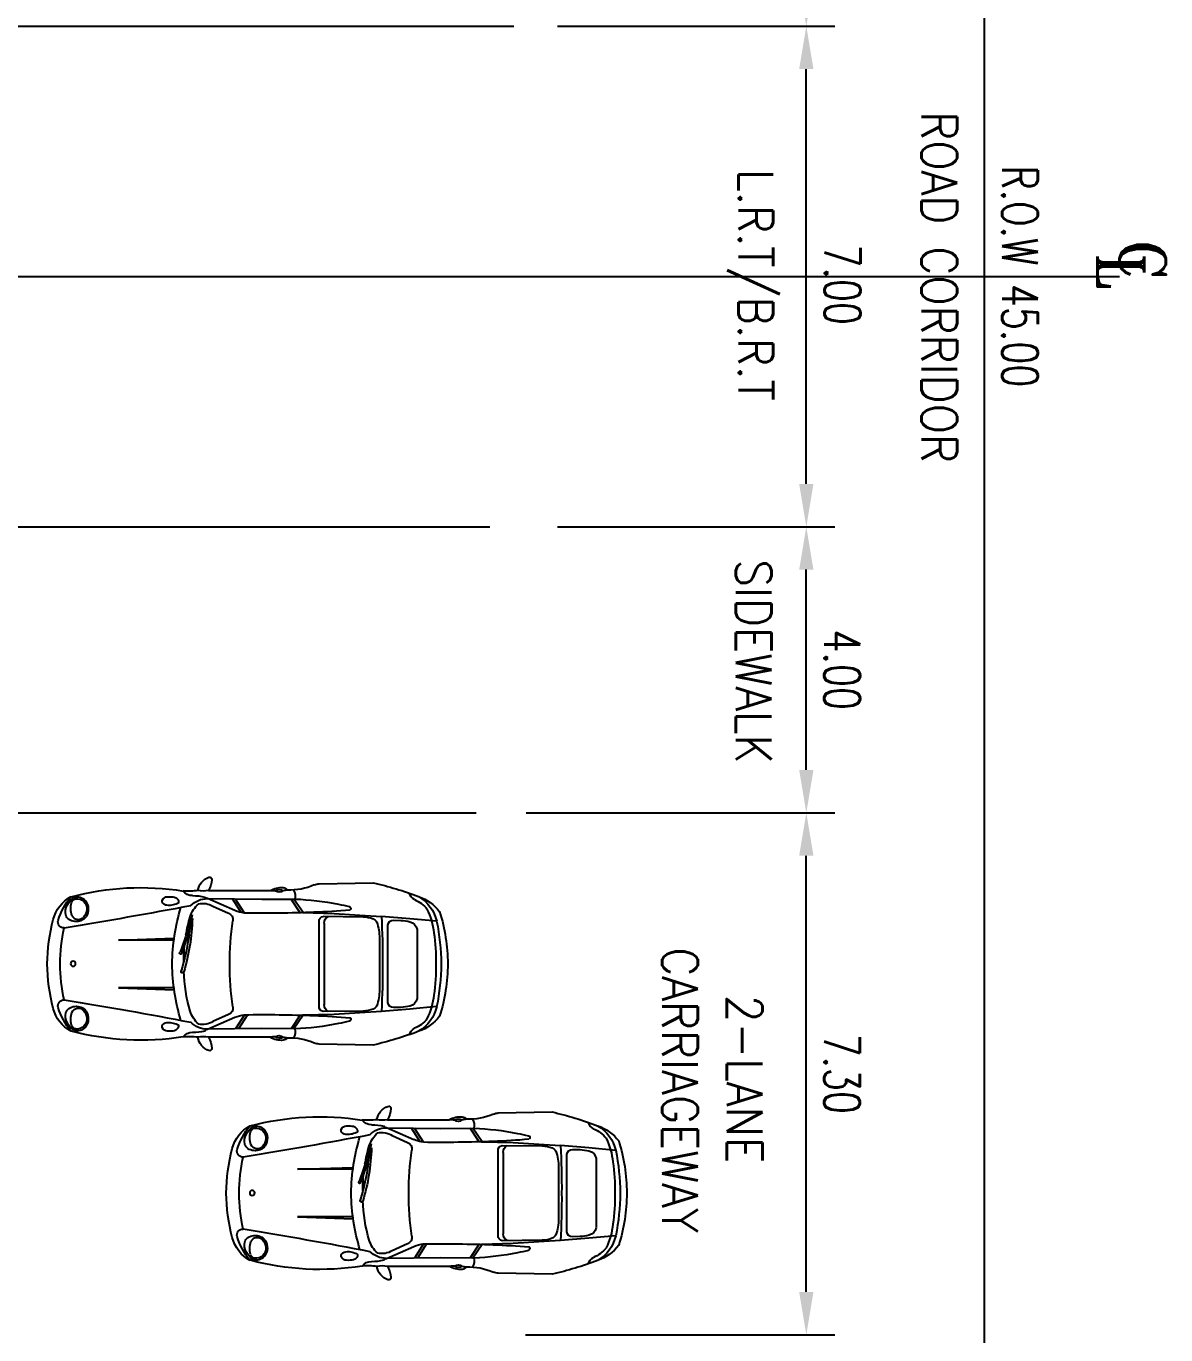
# Model space of a CAD drawing. Header units: inches. Extents: x -48022 to 80112, y -8164 to 5118.
# Drawn here: x 70375 to 71055, y -3497 to -2716 of the extents above; entities that cross this region are included whole.
import ezdxf
from ezdxf.enums import TextEntityAlignment as Align

# ---------------------------------------------------------------- set-up
doc = ezdxf.new("R2010")
doc.units = ezdxf.units.IN
doc.header["$LTSCALE"] = 10
doc.header["$PDMODE"] = 32
doc.linetypes.add('Amconstr', pattern=[9999, 9999, 0])
doc.linetypes.add('CENTER2', pattern=[28.575, 19.05, -3.175, 3.175, -3.175])
for name, color, linetype in [('1_CEN-LIN', 1, 'CENTER2'), ('1_DIM', 1, 'Continuous'), ('1_TEXT', 3, 'Continuous'), ('CAR', 253, 'Continuous'), ('CARS', 2, 'Continuous'), ('CKS_PROPERTY LINE', 5, 'Continuous'), ('coches', 7, 'Continuous'), ('MS GATE', 1, 'Continuous')]:
    doc.layers.add(name, color=color, linetype=linetype)
doc.styles.add('222', font='romant.shx')
doc.styles.add('ROMANS', font='simplex.shx', dxfattribs={"width": 0.75})
doc.styles.add('romans1', font='ROMANS.SHX', dxfattribs={"width": 0.9})
doc.dimstyles.new('Copy of DIM-200', dxfattribs={"dimscale": 2, "dimtxt": 2.5, "dimasz": 3, "dimexe": 2, "dimexo": 1.5, "dimgap": 1.25, "dimtad": 1, "dimlfac": 0.1, "dimzin": 0, "dimdsep": 46, "dimtxsty": 'ROMANS', "dimcen": 0, "dimclrd": 1, "dimclre": 1, "dimclrt": 7, "dimadec": 0, "dimazin": 0, "dimtfac": 1, "dimtmove": 1, "dimatfit": 3, "dimfxl": 0, "dimtolj": 1, "dimtzin": 0, "dimarcsym": 0})

# ---------------------------------------------------------------- blocks, each defined once
blk = doc.blocks.new('*D32')
at = {"layer": '1_DIM', "color": 1, "lineweight": -2, "transparency": 16777216}
for p, q in [((189.5, 533.78), (189.5, 598.16)), ((639.5, 533.77), (639.5, 598.16)), ((195.5, 594.16), (633.5, 594.16))]:
    blk.add_line(p, q, dxfattribs=at)
at = {"layer": '1_DIM', "color": 1, "lineweight": -3, "transparency": 16777216}
for points in [[(195.5, 595.16), (195.5, 593.16), (189.5, 594.16)], [(633.5, 595.16), (633.5, 593.16), (639.5, 594.16)]]:
    blk.add_solid(points, dxfattribs=at)
at = {"layer": 'Defpoints', "color": 0, "lineweight": -3, "transparency": 16777216}
for p in [(639.5, 594.16), (189.5, 530.78), (639.5, 530.77)]:
    blk.add_point(p, dxfattribs=at)
at = {"layer": '1_DIM', "color": 7, "transparency": 16777216, "insert": (414.5, 599.16), "char_height": 5, "attachment_point": 5, "style": 'ROMANS'}
blk.add_mtext('\\A1;R.O.W 45.00', dxfattribs=at)
blk = doc.blocks.new('*D35')
at = {"layer": '1_DIM', "color": 1, "lineweight": -2, "transparency": 16777216}
for p, q in [((379.5, 534.5), (379.5, 573.3)), ((449.5, 534.5), (449.5, 573.3)), ((443.5, 569.3), (385.5, 569.3))]:
    blk.add_line(p, q, dxfattribs=at)
at = {"layer": '1_DIM', "color": 1, "lineweight": -3, "transparency": 16777216}
for points in [[(385.5, 570.3), (385.5, 568.3), (379.5, 569.3)], [(443.5, 570.3), (443.5, 568.3), (449.5, 569.3)]]:
    blk.add_solid(points, dxfattribs=at)
at = {"layer": 'Defpoints', "color": 0, "lineweight": -3, "transparency": 16777216}
for p in [(379.5, 569.3), (379.5, 531.5), (449.5, 531.5)]:
    blk.add_point(p, dxfattribs=at)
at = {"layer": '1_DIM', "color": 7, "transparency": 16777216, "insert": (415.65, 574.36), "char_height": 5, "attachment_point": 5, "style": 'ROMANS'}
blk.add_mtext('\\A1;7.00', dxfattribs=at)
blk = doc.blocks.new('*D36')
at = {"layer": '1_DIM', "color": 1, "lineweight": -2, "transparency": 16777216}
for p, q in [((449.5, 534.5), (449.5, 573.3)), ((489.5, 534.5), (489.5, 573.3)), ((483.5, 569.3), (455.5, 569.3))]:
    blk.add_line(p, q, dxfattribs=at)
at = {"layer": '1_DIM', "color": 1, "lineweight": -3, "transparency": 16777216}
for points in [[(455.5, 570.3), (455.5, 568.3), (449.5, 569.3)], [(483.5, 570.3), (483.5, 568.3), (489.5, 569.3)]]:
    blk.add_solid(points, dxfattribs=at)
at = {"layer": 'Defpoints', "color": 0, "lineweight": -3, "transparency": 16777216}
for p in [(449.5, 569.3), (449.5, 531.5), (489.5, 531.5)]:
    blk.add_point(p, dxfattribs=at)
at = {"layer": '1_DIM', "color": 7, "transparency": 16777216, "insert": (469.5, 574.31), "char_height": 5, "attachment_point": 5, "style": 'ROMANS'}
blk.add_mtext('\\A1;4.00', dxfattribs=at)
blk = doc.blocks.new('*D37')
at = {"layer": '1_DIM', "color": 1, "lineweight": -2, "transparency": 16777216}
for p, q in [((339.5, 534.5), (339.5, 573.3)), ((379.5, 534.5), (379.5, 573.3)), ((345.5, 569.3), (373.5, 569.3))]:
    blk.add_line(p, q, dxfattribs=at)
at = {"layer": '1_DIM', "color": 1, "lineweight": -3, "transparency": 16777216}
for points in [[(345.5, 570.3), (345.5, 568.3), (339.5, 569.3)], [(373.5, 570.3), (373.5, 568.3), (379.5, 569.3)]]:
    blk.add_solid(points, dxfattribs=at)
at = {"layer": 'Defpoints', "color": 0, "lineweight": -3, "transparency": 16777216}
for p in [(379.5, 569.3), (339.5, 531.5), (379.5, 531.5)]:
    blk.add_point(p, dxfattribs=at)
at = {"layer": '1_DIM', "color": 7, "transparency": 16777216, "insert": (359.5, 574.31), "char_height": 5, "attachment_point": 5, "style": 'ROMANS'}
blk.add_mtext('\\A1;4.00', dxfattribs=at)
blk = doc.blocks.new('*D38')
at = {"layer": '1_DIM', "color": 1, "lineweight": -2, "transparency": 16777216}
for p, q in [((489.5, 530.15), (489.5, 573.3)), ((562.5, 530.05), (562.5, 573.3)), ((556.5, 569.3), (495.5, 569.3))]:
    blk.add_line(p, q, dxfattribs=at)
at = {"layer": '1_DIM', "color": 1, "lineweight": -3, "transparency": 16777216}
for points in [[(495.5, 570.3), (495.5, 568.3), (489.5, 569.3)], [(556.5, 570.3), (556.5, 568.3), (562.5, 569.3)]]:
    blk.add_solid(points, dxfattribs=at)
at = {"layer": 'Defpoints', "color": 0, "lineweight": -3, "transparency": 16777216}
for p in [(489.5, 569.3), (489.5, 527.15), (562.5, 527.05)]:
    blk.add_point(p, dxfattribs=at)
at = {"layer": '1_DIM', "color": 7, "transparency": 16777216, "insert": (526, 574.3), "char_height": 5, "attachment_point": 5, "style": 'ROMANS'}
blk.add_mtext('\\A1;7.30', dxfattribs=at)
blk = doc.blocks.new('A$C6C2F1E0A')
at = {"layer": 'coches', "color": 0, "linetype": 'ByBlock', "lineweight": -3}
for p, q in [((3.454, 0.86), (2.883, 0.85)), ((1.92, 0.537), (1.757, 0.611)), ((2.091, 0.539), (1.994, 0.688)), ((2.122, 0.538), (2.026, 0.688)), ((2.681, 0.543), (2.584, 0.687)), ((2.712, 0.544), (2.615, 0.688)), ((3.04, 0.536), (2.706, 0.544)), ((2.881, 0.452), (2.881, 0)), ((3.349, 0.5), (2.924, 0.505)), ((2.936, 0), (2.936, 0.432)), ((3.313, 0.518), (3.04, 0.536)), ((3.542, 0.504), (3.313, 0.518)), ((3.843, 0.479), (3.542, 0.504)), ((3.749, 0.461), (3.67, 0.463)), ((4.128, 0.453), (3.843, 0.479)), ((3.61, 0.411), (3.61, 0)), ((3.92, 0), (3.92, 0.366)), ((0.757, 0.253), (1.346, 0.273)), ((1.343, 0.253), (0.757, 0.253)), ((3.521, 0), (3.521, 0.274)), ((2.881, 0), (2.881, -0.452)), ((2.936, -0.432), (2.936, 0)), ((3.521, -0.274), (3.521, 0)), ((3.61, 0), (3.61, -0.411)), ((3.92, -0.366), (3.92, 0)), ((0.757, -0.253), (1.346, -0.273)), ((1.343, -0.253), (0.757, -0.253)), ((1.757, -0.611), (1.92, -0.537)), ((2.056, -0.544), (1.963, -0.689)), ((2.091, -0.539), (1.994, -0.688)), ((2.681, -0.543), (2.584, -0.687)), ((2.712, -0.544), (2.615, -0.688)), ((2.706, -0.544), (3.04, -0.536)), ((2.924, -0.505), (3.349, -0.5)), ((3.04, -0.536), (3.313, -0.518)), ((3.313, -0.518), (3.542, -0.504)), ((3.843, -0.479), (3.542, -0.504)), ((3.67, -0.463), (3.749, -0.461)), ((4.128, -0.453), (3.843, -0.479)), ((1.987, -0.566), (1.698, -0.692)), ((1.698, -0.692), (2.276, -0.685)), ((2.276, -0.685), (2.625, -0.688)), ((1.709, -0.777), (2.365, -0.777)), ((2.883, -0.85), (3.454, -0.86))]:
    blk.add_line(p, q, dxfattribs=at)
for points in [[(2.421, 0.773, -0.024995), (2.365, 0.777), (1.709, 0.777, -0.093665), (1.597, 0.777, -0.044974), (1.441, 0.773, 0.242846), (1.54, 0.724, -0.066443), (1.673, 0.708, 0.284222), (1.698, 0.692)], [(2.615, 0.688), (2.276, 0.685), (1.698, 0.692), (1.987, 0.566, 0.071916), (2.091, 0.539, 0.014486), (2.828, 0.548, 0.015753), (3.209, 0.571, 0.648), (3.202, 0.608, 0.010841), (3.087, 0.633, 0.038718), (2.625, 0.688, 0.192613), (2.609, 0.783)]]:
    blk.add_lwpolyline(points, format="xyb", dxfattribs=at)
blk.add_lwpolyline([(2.625, 0.688), (2.615, 0.688)], dxfattribs=at)
blk.add_circle((0.275, -0.002), 0.0266, dxfattribs=at)
for centre, radius, start, end in [((1.775, 0.75), 0.18, 109.8569, 171.1321), ((1.474, 0.914), 0.272, 329.8315, 356.1352), ((1.722, 0.897), 0.023, 356.1352, 109.8569), ((2.566, 1.444), 0.662, 268.1893, 293.5908), ((2.898, 0.684), 0.167, 95.1224, 113.5908), ((2.655, -2.645), 3.595, 69.1236, 77.1575), ((0.43, 0.38), 0.377, 117.9341, 165.8561), ((0.798, 0.253), 0.713, 139.8356, 163.0263), ((0.431, 0.503), 0.25, 127.028, 151.6532), ((0.989, -2.032), 2.841, 80.8502, 105.0021), ((0.321, 0.604), 0.106, 37.9901, 112.4095), ((1.275, 0.654), 0.0587, 88.9813, 160.0291), ((1.296, 0.404), 0.309, 80.0244, 93.711), ((1.322, 0.639), 0.0745, 24.0009, 68.7529), ((2.481, 0.583), 0.227, 85.3914, 120.853), ((2.461, 0.726), 0.0619, 53.34, 130.5245), ((2.458, 0.82), 0.06, 231.9068, 311.9577), ((2.44, 1.337), 0.564, 275.8996, 280.6987), ((2.494, 0.747), 0.0622, 34.5743, 84.6458), ((3.957, 0.792), 0.128, 198.9069, 239.4435), ((3.738, 0.367), 0.399, 12.4252, 60.1974), ((3.794, 0.28), 0.456, 36.82, 71.8248), ((-7.49, 47.784), 48.02, 279.1905, 280.8179), ((0.344, 0.55), 0.151, 151.6532, 191.6286), ((0.468, 0.589), 0.219, 164.1178, 200.1268), ((0.311, 0.634), 0.0561, 99.1163, 164.1178), ((0.318, 0.591), 0.0991, 44.3179, 99.1163), ((0.279, 0.587), 0.141, 318.9552, 356.0625), ((0.311, 0.585), 0.109, 356.0625, 44.3179), ((0.29, 0.58), 0.146, 327.3729, 37.9901), ((1.261, 0.666), 0.0421, 169.1057, 256.3949), ((1.289, 0.781), 0.161, 256.3949, 281.2917), ((1.27, 0.909), 0.29, 279.8631, 292.3211), ((3.487, -0.031), 2.163, 163.0913, 179.1793), ((1.37, 0.66), 0.0224, 299.1034, 22.9832), ((1.792, 0.418), 0.288, 130.3021, 163.3105), ((1.697, 0.449), 0.243, 89.731, 135.9605), ((1.648, 0.433), 0.209, 58.5386, 101.741), ((3.768, 0.377), 0.329, 38.5491, 67.8682), ((3.361, 0.253), 0.741, 5.9587, 26.3467), ((2.143, -0.052), 2.144, 165.8561, 178.6137), ((0.176, 0.443), 0.0622, 163.0263, 273.4503), ((0.267, 0.534), 0.0721, 191.6286, 237.7927), ((0.308, 0.599), 0.15, 237.7927, 290.4863), ((0.33, 0.542), 0.0734, 202.5631, 318.9552), ((0.323, 0.558), 0.106, 290.4863, 327.3729), ((3.06, 0.037), 1.612, 163.3105, 178.5788), ((1.901, 0.472), 0.0678, 345.774, 73.1452), ((5.525, -0.023), 3.591, 172.3421, 179.6342), ((2.931, 0.455), 0.05, 98.3498, 183.3387), ((3.016, 0.434), 0.0806, 119.4221, 181.6531), ((3.333, 0.156), 0.345, 69.3284, 87.2077), ((3.43, 0.414), 0.069, 24.9469, 69.3284), ((3.074, 0.285), 0.447, 358.5563, 20.6788), ((-3.919, 0.054), 7.474, 359.5886, 3.4511), ((3.666, 0.406), 0.0564, 86.7926, 175.4907), ((3.688, -0.272), 0.736, 77.7157, 85.2325), ((3.823, 0.352), 0.0977, 8.5929, 77.7157), ((1.787, -0.026), 2.389, 0.6326, 11.5834), ((2.341, -0.011), 1.904, 0.3429, 17.2682), ((1.989, -0.017), 1.853, 167.5836, 179.4615), ((1.869, 0.021), 2.251, 359.4726, 7.8972), ((2.143, 0.052), 2.144, 181.3863, 194.1439), ((1.989, 0.017), 1.853, 180.5385, 192.4164), ((3.487, 0.031), 2.163, 180.8207, 196.9087), ((1.433, 0.081), 0.0143, 16.9212, 209.452), ((-1.123, -0.69), 2.655, 8.2627, 16.7299), ((-0.612, -0.541), 2.152, 1.6045, 16.9212), ((5.525, 0.023), 3.591, 180.3658, 187.6579), ((-3.919, -0.054), 7.474, 356.5489, 0.4114), ((1.869, -0.021), 2.251, 352.1028, 0.5274), ((1.787, 0.026), 2.389, 348.4166, 359.3674), ((2.341, 0.011), 1.904, 342.7318, 359.6571), ((1.414, -0.114), 0.0107, 20.4589, 234.6463), ((-0.748, -0.97), 2.316, 12.8462, 21.4384), ((-0.869, -0.966), 2.447, 10.4806, 20.4589), ((3.06, -0.037), 1.612, 179.6179, 185.9686), ((3.074, -0.285), 0.447, 339.3212, 1.4437), ((0.176, -0.443), 0.0622, 86.5497, 196.9737), ((-7.49, -47.784), 48.02, 79.1821, 80.8095), ((3.06, -0.037), 1.612, 189.5681, 196.6895), ((3.272, -0.052), 1.786, 188.2627, 193.8902), ((3.666, -0.406), 0.0564, 184.5093, 273.2074), ((3.823, -0.352), 0.0977, 282.2843, 351.4071), ((3.361, -0.253), 0.741, 333.6533, 354.0413), ((0.43, -0.38), 0.377, 194.1439, 242.0659), ((0.798, -0.253), 0.713, 196.9737, 220.1644), ((0.344, -0.55), 0.151, 168.3714, 208.3468), ((0.267, -0.534), 0.0721, 122.2073, 168.3714), ((0.308, -0.599), 0.15, 69.5137, 122.2073), ((0.468, -0.589), 0.219, 159.8732, 195.8822), ((0.33, -0.542), 0.0734, 41.0448, 157.4369), ((0.323, -0.558), 0.106, 32.6271, 69.5137), ((0.279, -0.587), 0.141, 3.9375, 41.0448), ((0.29, -0.58), 0.146, 322.0099, 32.6271), ((1.717, -0.407), 0.212, 192.8462, 212.2634), ((1.792, -0.418), 0.288, 196.6895, 229.6979), ((1.901, -0.472), 0.0678, 286.8548, 14.226), ((2.134, -0.914), 0.377, 96.5342, 112.9878), ((2.291, -13.256), 12.719, 87.5803, 90.8999), ((2.664, -6.601), 6.055, 84.8428, 88.4528), ((2.931, -0.455), 0.05, 176.6613, 261.6502), ((3.016, -0.434), 0.0806, 178.3469, 240.5779), ((3.333, -0.156), 0.345, 272.7923, 290.6716), ((3.43, -0.414), 0.069, 290.6716, 335.0531), ((3.688, 0.272), 0.736, 274.7675, 282.2843), ((3.738, -0.367), 0.399, 299.8026, 347.5748), ((3.794, -0.28), 0.456, 288.1752, 323.18), ((0.431, -0.503), 0.25, 208.3468, 232.972), ((0.311, -0.634), 0.0561, 195.8822, 260.8837), ((0.321, -0.604), 0.106, 247.5905, 322.0099), ((0.318, -0.591), 0.0991, 260.8837, 315.6821), ((0.311, -0.585), 0.109, 315.6821, 3.9375), ((1.261, -0.666), 0.0421, 103.6051, 190.8943), ((1.275, -0.654), 0.0587, 199.9709, 271.0187), ((1.289, -0.781), 0.161, 78.7083, 103.6051), ((1.27, -0.909), 0.29, 67.6789, 80.1369), ((1.322, -0.639), 0.0745, 291.2471, 335.9991), ((1.37, -0.66), 0.0224, 337.0168, 60.8966), ((1.697, -0.449), 0.243, 224.0395, 270.269), ((1.648, -0.433), 0.209, 258.259, 301.4614), ((1.699, -0.721), 0.0287, 90.59, 154.0552), ((2.498, -0.715), 0.13, 328.6574, 12.267), ((2.506, 2.319), 3.009, 272.2624, 281.1315), ((2.566, 2.016), 2.7, 281.1315, 283.6161), ((3.197, -0.588), 0.021, 283.6161, 55.3891), ((3.957, -0.792), 0.128, 120.5565, 161.0931), ((3.768, -0.377), 0.329, 292.1318, 321.4509), ((0.989, 2.032), 2.841, 254.9979, 279.1498), ((1.296, -0.404), 0.309, 266.289, 279.9756), ((1.538, -0.845), 0.121, 89.0984, 143.6975), ((1.497, -1.646), 0.874, 83.421, 93.7212), ((1.546, -0.219), 0.505, 269.2761, 284.4814), ((1.653, -1.072), 0.3, 79.298, 100.702), ((1.775, -0.75), 0.18, 188.8679, 250.1431), ((1.474, -0.914), 0.272, 3.8648, 30.1685), ((2.44, -1.337), 0.564, 91.9386, 97.6657), ((2.481, -0.583), 0.227, 239.147, 274.6086), ((2.458, -0.82), 0.06, 48.0423, 128.0932), ((2.461, -0.726), 0.0619, 229.4755, 306.66), ((2.44, -1.337), 0.564, 79.3013, 84.1004), ((2.494, -0.747), 0.0622, 275.3542, 325.4257), ((2.566, -1.444), 0.662, 66.4092, 91.8107), ((2.655, 2.645), 3.595, 282.8425, 290.8764), ((1.722, -0.897), 0.023, 250.1431, 3.8648), ((2.898, -0.684), 0.167, 246.4092, 264.8776)]:
    blk.add_arc(centre, radius, start, end, dxfattribs=at)
blk = doc.blocks.new('S PARK')
at = {"layer": 'CAR', "xscale": 942.2849746202844, "yscale": 942.2849746202844, "zscale": 942.2849746202844, "rotation": 90}
blk.add_blockref('A$C6C2F1E0A', (0, 491.622), dxfattribs=at)
blk = doc.blocks.new('A$C065A3FC7')
at = {"layer": '1_CEN-LIN', "ltscale": 5, "flags": 128}
blk.add_lwpolyline([(414.504, 374.245), (414.504, 613.106)], dxfattribs=at)
at = {"layer": '1_TEXT', "color": 7, "style": '222'}
for s, p in [('C', (409.226, 611.114)), ('L', (411.172, 608.081))]:
    blk.add_text(s, height=6.5, dxfattribs=at).set_placement(p, align=Align.BOTTOM_LEFT)
at = {"layer": '1_TEXT', "color": 7, "style": 'romans1', "width": 0.9}
for s, height, p in [('ROAD CORRIDOR', 5, (415.989, 587.89)), ('L.R.T/B.R.T ', 4.82745, (417.176, 561.898, 0)), ('SIDEWALK', 5, (468.339, 561.952)), ('2-LANE ', 5, (528.271, 560.672)), ('CARRIAGEWAY', 5, (528.271, 551.635))]:
    blk.add_text(s, height=height, dxfattribs=at).set_placement(p, align=Align.MIDDLE)
at = {"layer": '1_DIM'}
dim = blk.add_linear_dim(base=(639.504, 594.163), p1=(189.504, 530.785), p2=(639.504, 530.771), angle=180, text='R.O.W <>', dimstyle='Copy of DIM-200', dxfattribs=at)
dim.commit()
dim.dimension.update_dxf_attribs({"geometry": '*D32', "text_midpoint": (414.504, 594.163), "dimtype": 128})
dim = blk.add_linear_dim(base=(379.504, 569.301), p1=(339.504, 531.499), p2=(379.504, 531.499), angle=180, dimstyle='Copy of DIM-200', override={"dimtmove": 2}, dxfattribs=at)
dim.commit()
dim.dimension.update_dxf_attribs({"geometry": '*D37', "text_midpoint": (359.504, 574.306), "dimtype": 128})
for base, p1, p2, picture, middle in [((379.504, 569.301), (449.504, 531.499), (379.504, 531.499), '*D35', (415.653, 574.362)), ((449.504, 569.301), (489.504, 531.499), (449.504, 531.499), '*D36', (469.504, 574.306))]:
    dim = blk.add_linear_dim(base=base, p1=p1, p2=p2, dimstyle='Copy of DIM-200', override={"dimtmove": 2}, dxfattribs=at)
    dim.commit()
    dim.dimension.update_dxf_attribs({"geometry": picture, "text_midpoint": middle, "dimtype": 128})
dim = blk.add_linear_dim(base=(489.504, 569.301), p1=(562.504, 527.05), p2=(489.504, 527.149), angle=180, dimstyle='Copy of DIM-200', dxfattribs=at)
dim.commit()
dim.dimension.update_dxf_attribs({"geometry": '*D38', "text_midpoint": (526.004, 574.301)})
blk = doc.blocks.new('admin enlclave road')
at = {"layer": 'CKS_PROPERTY LINE', "color": 0, "lineweight": -3}
for points in [[(44504.565, -5433.908, -0.127716), (44593.808, -5397.157), (44859.731, -5360.608)], [(44505.204, -5441.08, -0.128236), (44594.761, -5404.092), (44860.353, -5367.588)], [(44505.569, -5445.178, -0.128534), (44595.305, -5408.054), (44860.708, -5371.577)]]:
    blk.add_lwpolyline(points, format="xyb", dxfattribs=at)
at = {"layer": 'CARS', "xscale": -0.0014, "yscale": 0.0014, "zscale": 0.0014, "rotation": 277.8258493165299}
for p in [(44854.371, -5374.581, 104), (44857.287, -5377.415, 104)]:
    blk.add_blockref('S PARK', p, dxfattribs=at)
at = {"layer": 'CKS_PROPERTY LINE', "color": 0, "lineweight": -3, "xscale": 0.1000000000001301, "yscale": 0.1000000000001301, "zscale": 0.1000000000001301, "rotation": 277.8258493161042}
blk.add_blockref('A$C065A3FC7', (44802.214, -5330.206), dxfattribs=at)

msp = doc.modelspace()

# ---------------------------------------------------------------- block references
at = {"layer": 'MS GATE', "linetype": 'Amconstr', "lineweight": 25, "xscale": 42.66674600251998, "yscale": 42.66674600251998, "zscale": 42.66674600251998, "rotation": 352.174150691152}
msp.add_blockref('admin enlclave road', (-1794383.54, 484490.75), dxfattribs=at)

doc.saveas('drawing.dxf')
